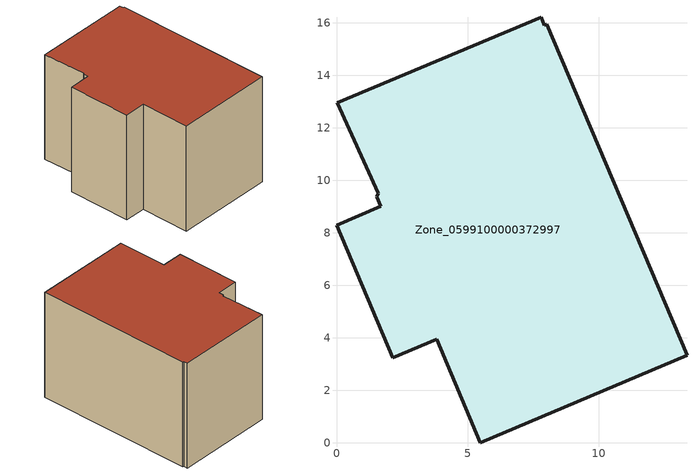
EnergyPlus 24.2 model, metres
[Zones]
Zone_0599100000372997
 floor ground (C_G): 8.02,15.95 13.35,3.33 5.47,0 3.83,3.95 2.14,3.23 0,8.28 1.68,9.01 1.52,9.37 1.59,9.51 0.04,12.94 7.79,16.21 7.92,15.91 z0
 wall outside (C_F): 0,8.28 2.14,3.23 3.83,3.95 5.47,0 13.35,3.33 8.02,15.95 7.92,15.91 7.79,16.21 0.04,12.94 1.59,9.51 1.52,9.37 1.68,9.01 0,8.28 z0:9.49
 roof outside (C_R): 0.04,12.94 1.59,9.51 1.52,9.37 1.68,9.01 0,8.28 2.14,3.23 3.83,3.95 5.47,0 13.35,3.33 8.02,15.95 7.92,15.91 7.79,16.21 z9.49
[BUILDING]
Pand.0599100000372997: North Axis=0; Terrain=City; Loads Convergence Tolerance Value=0.04; Temperature Convergence Tolerance Value=0.4; Solar Distribution=FullExterior; Maximum Number of Warmup Days=25; Minimum Number of Warmup Days=1
[Site:Location]
Rotterdam.The.Hague.AP_ZH_NLD Design_Conditions: Latitude=51.96; Longitude=4.45; Time Zone=1; Elevation=-4.5
[SITE:GROUNDTEMPERATURE:BUILDINGSURFACE]
18, 18, 18, 18, 18, 18, 18, 18, 18, 18, 18, 18
[MATERIAL] Thermal Absorptance=0.9; Solar Absorptance=0.7; Visible Absorptance=0.7
Name | Roughness | Thickness | Conductivity | Density | Specific Heat
G.D.1992-2005 | MediumSmooth | 0.15 | 0.06 | 540 | 1210
F.D.1992-2005 | Rough | 0.3 | 0.12 | 1920 | 840
R.D.1992-2005 | MediumRough | 0.2 | 0.08 | 1500 | 1000
[CONSTRUCTION]
C_G: G.D.1992-2005
C_F: F.D.1992-2005
C_R: R.D.1992-2005
[ZONE]
Zone_0599100000372997: Type=1; Multiplier=1; Ceiling Height=Autocalculate; Volume=Autocalculate; Floor Area=autocalculate; Part of Total Floor Area=Yes
[ZONEINFILTRATION:DESIGNFLOWRATE]
Infil_Zone_0599100000372997: Zone or ZoneList or Space or SpaceList=Zone_0599100000372997; Schedule=AlwaysOn; Design Flow Rate Calculation Method=Flow/Area; Flow Rate per Floor Area=0.0021; Constant Term Coefficient=1; Temperature Term Coefficient=0; Velocity Term Coefficient=0; Velocity Squared Term Coefficient=0
[HVACTEMPLATE:ZONE:IDEALLOADSAIRSYSTEM]
Zone_0599100000372997: Maximum Heating Supply Air Temperature=50; Minimum Cooling Supply Air Temperature=13; Maximum Heating Supply Air Humidity Ratio=0.0156; Minimum Cooling Supply Air Humidity Ratio=0.0077; Heating Limit=NoLimit; Cooling Limit=NoLimit; Dehumidification Control Type=ConstantSensibleHeatRatio; Cooling Sensible Heat Ratio=0.7; Dehumidification Setpoint=60; Humidification Control Type=None; Humidification Setpoint=30; Outdoor Air Method=None; Outdoor Air Flow Rate per Person=0.00944; Outdoor Air Flow Rate per Zone Floor Area=0; Outdoor Air Flow Rate per Zone=0; Demand Controlled Ventilation Type=None; Outdoor Air Economizer Type=NoEconomizer; Heat Recovery Type=None; Sensible Heat Recovery Effectiveness=0.7; Latent Heat Recovery Effectiveness=0.65
[ZONECONTROL:THERMOSTAT]
ThermostatControl_Zone_0599100000372997: Zone or ZoneList=Zone_0599100000372997; Control Type Schedule=DualSetpointControlType; Control 1=Thermostat_Zone_0599100000372997; Temperature Difference Between Cutout And Setpoint=0
[THERMOSTATSETPOINT:DUALSETPOINT]
Thermostat_Zone_0599100000372997: Heating Setpoint Temperature Schedule=HeatingSetpoint_Zone_0599100000372997; Cooling Setpoint Temperature Schedule=CoolingSetpoint_Zone_0599100000372997
[SCHEDULE:COMPACT]
HeatingSetpoint_Zone_0599100000372997: Through: 12/31, For: AllDays, Until: 24:00, 21
CoolingSetpoint_Zone_0599100000372997: Through: 12/31, For: AllDays, Until: 24:00, 24
DualSetpointControlType: Through: 12/31, For: AllDays, Until: 24:00, 4
AlwaysOn: Through: 12/31, For: AllDays, Until: 24:00, 1
